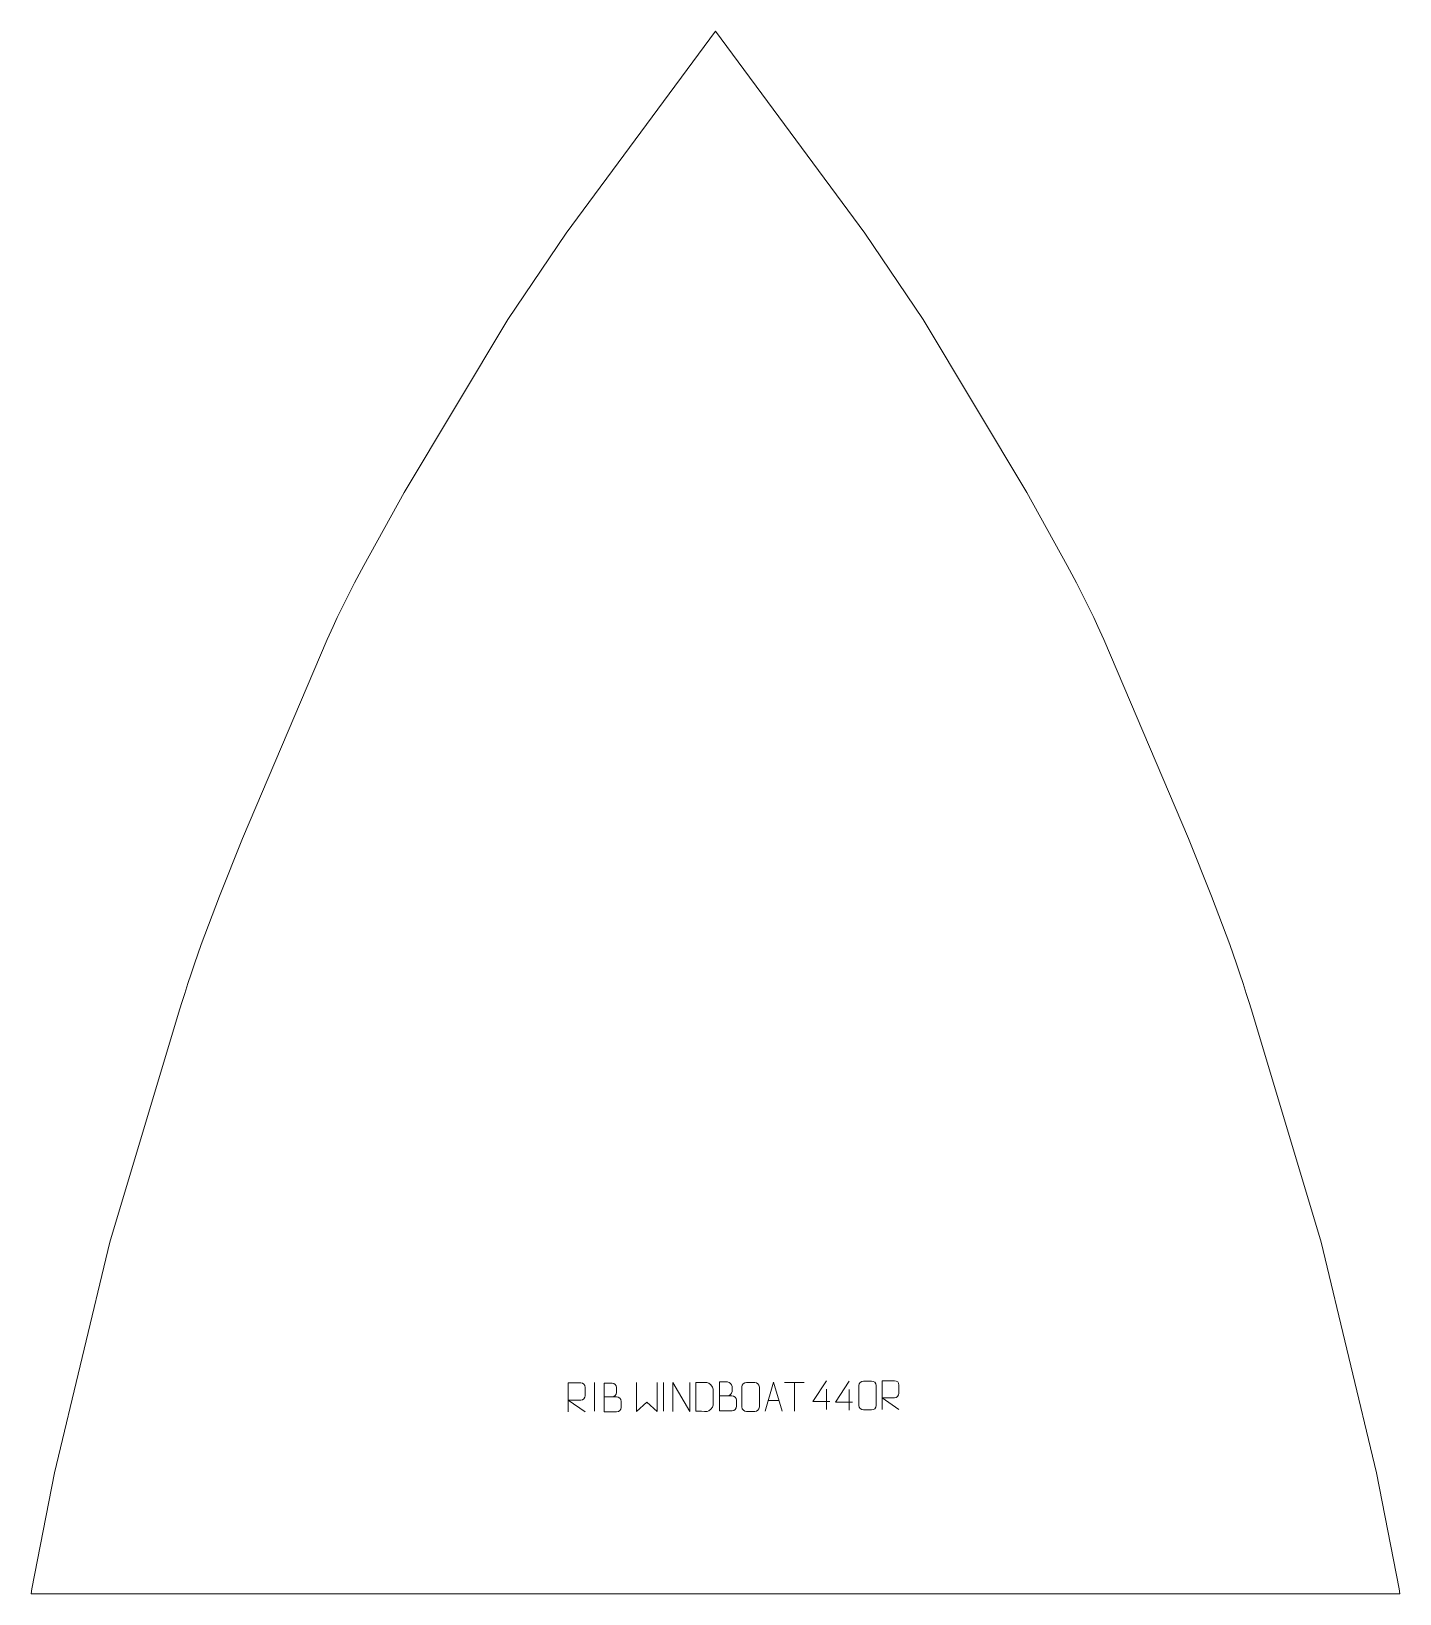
# Model space of a CAD drawing. Header units: millimetres. Extents: x -588 to 598, y 494 to 1849.
import ezdxf

# ---------------------------------------------------------------- set-up
doc = ezdxf.new("R2010")
doc.units = ezdxf.units.MM
doc.header["$MEASUREMENT"] = 0
doc.layers.add('layer 1', color=7, linetype='Continuous')

msp = doc.modelspace()

# ---------------------------------------------------------------- linework, layer by layer
at = {"layer": 'layer 1', "color": 242, "lineweight": 9}
msp.add_open_spline([(341.8492, 1321.3534), (341.8492, 1321.3534), (353.423, 1294.1237), (353.423, 1294.1237), (353.423, 1294.1237), (353.423, 1294.1237), (415.1453, 1148.8939), (415.1453, 1148.8939), (415.1453, 1148.8939), (415.1453, 1148.8939), (435.145, 1098.893), (435.145, 1098.893), (435.145, 1098.893), (435.145, 1098.893), (438.4453, 1090.5532), (438.4453, 1090.5532), (438.4453, 1090.5532), (438.4453, 1090.5532), (441.6835, 1082.1898), (441.6835, 1082.1898), (441.6835, 1082.1898), (441.6835, 1082.1898), (444.8599, 1073.8008), (444.8599, 1073.8008), (444.8599, 1073.8008), (444.8599, 1073.8008), (447.9737, 1065.3901), (447.9737, 1065.3901), (447.9737, 1065.3901), (447.9737, 1065.3901), (451.0238, 1056.9562), (451.0238, 1056.9562), (451.0238, 1056.9562), (451.0238, 1056.9562), (454.0132, 1048.498), (454.0132, 1048.498), (454.0132, 1048.498), (454.0132, 1048.498), (456.9388, 1040.0193), (456.9388, 1040.0193), (456.9388, 1040.0193), (456.9388, 1040.0193), (459.8007, 1031.5186), (459.8007, 1031.5186), (459.8007, 1031.5186), (459.8007, 1031.5186), (462.5994, 1022.9992), (462.5994, 1022.9992), (462.5994, 1022.9992), (462.5994, 1022.9992), (465.3368, 1014.4554), (465.3368, 1014.4554), (465.3368, 1014.4554), (465.3368, 1014.4554), (468.0099, 1005.8928), (468.0099, 1005.8928), (468.0099, 1005.8928), (468.0099, 1005.8928), (470.618, 997.3133), (470.618, 997.3133), (470.618, 997.3133), (470.618, 997.3133), (530.145, 798.8935), (530.145, 798.8935), (530.145, 798.8935), (530.145, 798.8935), (578.1431, 598.8934), (578.1431, 598.8934), (578.1431, 598.8934), (578.1431, 598.8934), (597.7725, 498.044), (597.7725, 498.044), (597.7725, 498.044), (597.7725, 498.044), (598.3954, 493.8933), (598.3954, 493.8933), (598.3954, 493.8933), (598.3954, 493.8933), (-588.1056, 493.8933), (-588.1056, 493.8933), (-588.1056, 493.8933), (-588.1056, 493.8933), (-587.4821, 498.044), (-587.4821, 498.044), (-587.4821, 498.044), (-587.4821, 498.044), (-567.8551, 598.8934), (-567.8551, 598.8934), (-567.8551, 598.8934), (-567.8551, 598.8934), (-519.8552, 798.8935), (-519.8552, 798.8935), (-519.8552, 798.8935), (-519.8552, 798.8935), (-460.3282, 997.3133), (-460.3282, 997.3133), (-460.3282, 997.3133), (-460.3282, 997.3133), (-457.7195, 1005.8928), (-457.7195, 1005.8928), (-457.7195, 1005.8928), (-457.7195, 1005.8928), (-455.0464, 1014.4554), (-455.0464, 1014.4554), (-455.0464, 1014.4554), (-455.0464, 1014.4554), (-452.3114, 1022.9992), (-452.3114, 1022.9992), (-452.3114, 1022.9992), (-452.3114, 1022.9992), (-449.5103, 1031.5186), (-449.5103, 1031.5186), (-449.5103, 1031.5186), (-449.5103, 1031.5186), (-446.649, 1040.0193), (-446.649, 1040.0193), (-446.649, 1040.0193), (-446.649, 1040.0193), (-443.7234, 1048.498), (-443.7234, 1048.498), (-443.7234, 1048.498), (-443.7234, 1048.498), (-440.7334, 1056.9562), (-440.7334, 1056.9562), (-440.7334, 1056.9562), (-440.7334, 1056.9562), (-437.6839, 1065.3901), (-437.6839, 1065.3901), (-437.6839, 1065.3901), (-437.6839, 1065.3901), (-434.5695, 1073.8008), (-434.5695, 1073.8008), (-434.5695, 1073.8008), (-434.5695, 1073.8008), (-431.3937, 1082.1898), (-431.3937, 1082.1898), (-431.3937, 1082.1898), (-431.3937, 1082.1898), (-428.1554, 1090.5532), (-428.1554, 1090.5532), (-428.1554, 1090.5532), (-428.1554, 1090.5532), (-424.8546, 1098.893), (-424.8546, 1098.893), (-424.8546, 1098.893), (-424.8546, 1098.893), (-404.8555, 1148.8939), (-404.8555, 1148.8939), (-404.8555, 1148.8939), (-404.8555, 1148.8939), (-343.1332, 1294.1237), (-343.1332, 1294.1237), (-343.1332, 1294.1237), (-343.1332, 1294.1237), (-331.5594, 1321.3534), (-331.5594, 1321.3534), (-331.5594, 1321.3534), (-331.5594, 1321.3534), (-329.8717, 1325.1442), (-329.8717, 1325.1442), (-329.8717, 1325.1442), (-329.8717, 1325.1442), (-326.3657, 1332.8179), (-326.3657, 1332.8179), (-326.3657, 1332.8179), (-326.3657, 1332.8179), (-322.7844, 1340.4534), (-322.7844, 1340.4534), (-322.7844, 1340.4534), (-322.7844, 1340.4534), (-319.1266, 1348.0544), (-319.1266, 1348.0544), (-319.1266, 1348.0544), (-319.1266, 1348.0544), (-315.3935, 1355.6189), (-315.3935, 1355.6189), (-315.3935, 1355.6189), (-315.3935, 1355.6189), (-311.5876, 1363.1451), (-311.5876, 1363.1451), (-311.5876, 1363.1451), (-311.5876, 1363.1451), (-307.707, 1370.6343), (-307.707, 1370.6343), (-307.707, 1370.6343), (-307.707, 1370.6343), (-303.7511, 1378.0859), (-303.7511, 1378.0859), (-303.7511, 1378.0859), (-303.7511, 1378.0859), (-299.7224, 1385.4962), (-299.7224, 1385.4962), (-299.7224, 1385.4962), (-299.7224, 1385.4962), (-264.8553, 1448.8928), (-264.8553, 1448.8928), (-264.8553, 1448.8928), (-264.8553, 1448.8928), (-174.8536, 1598.8926), (-174.8536, 1598.8926), (-174.8536, 1598.8926), (-174.8536, 1598.8926), (-124.2298, 1673.894), (-124.2298, 1673.894), (-124.2298, 1673.894), (-124.2298, 1673.894), (5.1449, 1848.8936), (5.1449, 1848.8936), (5.1449, 1848.8936), (5.1449, 1848.8936), (134.5202, 1673.894), (134.5202, 1673.894), (134.5202, 1673.894), (134.5202, 1673.894), (185.144, 1598.8926), (185.144, 1598.8926), (185.144, 1598.8926), (185.144, 1598.8926), (275.1457, 1448.8928), (275.1457, 1448.8928), (275.1457, 1448.8928), (275.1457, 1448.8928), (310.0128, 1385.4962), (310.0128, 1385.4962), (310.0128, 1385.4962), (310.0128, 1385.4962), (314.0415, 1378.0859), (314.0415, 1378.0859), (314.0415, 1378.0859), (314.0415, 1378.0859), (317.9968, 1370.6343), (317.9968, 1370.6343), (317.9968, 1370.6343), (317.9968, 1370.6343), (321.878, 1363.1451), (321.878, 1363.1451), (321.878, 1363.1451), (321.878, 1363.1451), (325.6839, 1355.6189), (325.6839, 1355.6189), (325.6839, 1355.6189), (325.6839, 1355.6189), (329.4164, 1348.0544), (329.4164, 1348.0544), (329.4164, 1348.0544), (329.4164, 1348.0544), (333.0724, 1340.4534), (333.0724, 1340.4534), (333.0724, 1340.4534), (333.0724, 1340.4534), (336.6555, 1332.8179), (336.6555, 1332.8179), (336.6555, 1332.8179), (336.6555, 1332.8179), (340.1615, 1325.1442), (340.1615, 1325.1442), (340.1615, 1325.1442), (340.1615, 1325.1442), (341.8492, 1321.3534), (341.8492, 1321.3534)], degree=3, knots=[0, 0, 0, 0, 0.015151515, 0.015151515, 0.015151515, 0.015151515, 0.03030303, 0.03030303, 0.03030303, 0.03030303, 0.045454545, 0.045454545, 0.045454545, 0.045454545, 0.060606061, 0.060606061, 0.060606061, 0.060606061, 0.075757576, 0.075757576, 0.075757576, 0.075757576, 0.090909091, 0.090909091, 0.090909091, 0.090909091, 0.106060606, 0.106060606, 0.106060606, 0.106060606, 0.121212121, 0.121212121, 0.121212121, 0.121212121, 0.136363636, 0.136363636, 0.136363636, 0.136363636, 0.151515152, 0.151515152, 0.151515152, 0.151515152, 0.166666667, 0.166666667, 0.166666667, 0.166666667, 0.181818182, 0.181818182, 0.181818182, 0.181818182, 0.196969697, 0.196969697, 0.196969697, 0.196969697, 0.212121212, 0.212121212, 0.212121212, 0.212121212, 0.227272727, 0.227272727, 0.227272727, 0.227272727, 0.242424242, 0.242424242, 0.242424242, 0.242424242, 0.257575758, 0.257575758, 0.257575758, 0.257575758, 0.272727273, 0.272727273, 0.272727273, 0.272727273, 0.287878788, 0.287878788, 0.287878788, 0.287878788, 0.303030303, 0.303030303, 0.303030303, 0.303030303, 0.318181818, 0.318181818, 0.318181818, 0.318181818, 0.333333333, 0.333333333, 0.333333333, 0.333333333, 0.348484848, 0.348484848, 0.348484848, 0.348484848, 0.363636364, 0.363636364, 0.363636364, 0.363636364, 0.378787879, 0.378787879, 0.378787879, 0.378787879, 0.393939394, 0.393939394, 0.393939394, 0.393939394, 0.409090909, 0.409090909, 0.409090909, 0.409090909, 0.424242424, 0.424242424, 0.424242424, 0.424242424, 0.439393939, 0.439393939, 0.439393939, 0.439393939, 0.454545455, 0.454545455, 0.454545455, 0.454545455, 0.46969697, 0.46969697, 0.46969697, 0.46969697, 0.484848485, 0.484848485, 0.484848485, 0.484848485, 0.5, 0.5, 0.5, 0.5, 0.515151515, 0.515151515, 0.515151515, 0.515151515, 0.53030303, 0.53030303, 0.53030303, 0.53030303, 0.545454545, 0.545454545, 0.545454545, 0.545454545, 0.560606061, 0.560606061, 0.560606061, 0.560606061, 0.575757576, 0.575757576, 0.575757576, 0.575757576, 0.590909091, 0.590909091, 0.590909091, 0.590909091, 0.606060606, 0.606060606, 0.606060606, 0.606060606, 0.621212121, 0.621212121, 0.621212121, 0.621212121, 0.636363636, 0.636363636, 0.636363636, 0.636363636, 0.651515152, 0.651515152, 0.651515152, 0.651515152, 0.666666667, 0.666666667, 0.666666667, 0.666666667, 0.681818182, 0.681818182, 0.681818182, 0.681818182, 0.696969697, 0.696969697, 0.696969697, 0.696969697, 0.712121212, 0.712121212, 0.712121212, 0.712121212, 0.727272727, 0.727272727, 0.727272727, 0.727272727, 0.742424242, 0.742424242, 0.742424242, 0.742424242, 0.757575758, 0.757575758, 0.757575758, 0.757575758, 0.772727273, 0.772727273, 0.772727273, 0.772727273, 0.787878788, 0.787878788, 0.787878788, 0.787878788, 0.803030303, 0.803030303, 0.803030303, 0.803030303, 0.818181818, 0.818181818, 0.818181818, 0.818181818, 0.833333333, 0.833333333, 0.833333333, 0.833333333, 0.848484848, 0.848484848, 0.848484848, 0.848484848, 0.863636364, 0.863636364, 0.863636364, 0.863636364, 0.878787879, 0.878787879, 0.878787879, 0.878787879, 0.893939394, 0.893939394, 0.893939394, 0.893939394, 0.909090909, 0.909090909, 0.909090909, 0.909090909, 0.924242424, 0.924242424, 0.924242424, 0.924242424, 0.939393939, 0.939393939, 0.939393939, 0.939393939, 0.954545455, 0.954545455, 0.954545455, 0.954545455, 0.96969697, 0.96969697, 0.96969697, 0.96969697, 1, 1, 1, 1], dxfattribs=at)
at = {"layer": 'layer 1', "color": 250, "lineweight": 9}
for points, knots in [([(8.5346, 665.5527), (12.1732, 665.5531), (15.7603, 665.5531), (19.3997, 665.5527), (19.3997, 665.5527), (21.3751, 665.5354), (23.2987, 663.7993), (23.2987, 661.7497), (23.2987, 661.7497), (23.2983, 660.6211), (23.2983, 657.5717), (23.2987, 656.4428), (23.2987, 656.4428), (23.3163, 654.5849), (21.7742, 652.571), (19.4527, 652.5879), (19.4527, 652.5879), (15.8129, 652.5883), (12.1735, 652.5883), (8.5346, 652.5879), (8.5346, 652.5879), (8.5346, 660.9062), (8.5346, 669.224), (8.5346, 677.5415), (8.5346, 677.5415), (10.9083, 677.5415), (13.2824, 677.5415), (15.6566, 677.5415), (15.6566, 677.5415), (17.3374, 677.5591), (19.4342, 675.6486), (19.4519, 673.6862), (19.4519, 673.6862), (19.4515, 671.6201), (19.4515, 671.4741), (19.4519, 669.4076), (19.4519, 669.4076), (19.4692, 667.3415), (17.6147, 665.5354), (15.6047, 665.5527)], [0, 0, 0, 0, 0.090909091, 0.090909091, 0.090909091, 0.090909091, 0.181818182, 0.181818182, 0.181818182, 0.181818182, 0.272727273, 0.272727273, 0.272727273, 0.272727273, 0.363636364, 0.363636364, 0.363636364, 0.363636364, 0.454545455, 0.454545455, 0.454545455, 0.454545455, 0.545454545, 0.545454545, 0.545454545, 0.545454545, 0.636363636, 0.636363636, 0.636363636, 0.636363636, 0.727272727, 0.727272727, 0.727272727, 0.727272727, 0.818181818, 0.818181818, 0.818181818, 0.818181818, 1, 1, 1, 1]), ([(104.2932, 660.5568), (104.2932, 660.5568), (89.4715, 660.5568), (89.4715, 660.5568), (89.4715, 660.5568), (89.4715, 660.5568), (101.3491, 678.6273), (101.3491, 678.6273)], [0, 0, 0, 0, 0.333333333, 0.333333333, 0.333333333, 0.333333333, 1, 1, 1, 1]), ([(123.9407, 660.1157), (123.9407, 660.1157), (109.119, 660.1157), (109.119, 660.1157), (109.119, 660.1157), (109.119, 660.1157), (120.9966, 678.1862), (120.9966, 678.1862)], [0, 0, 0, 0, 0.333333333, 0.333333333, 0.333333333, 0.333333333, 1, 1, 1, 1]), ([(133.4232, 678.3202), (135.7893, 678.3202), (138.1558, 678.3202), (140.5223, 678.3202), (140.5223, 678.3202), (142.5028, 678.3558), (144.5288, 676.8615), (144.5559, 674.4194), (144.5559, 674.4194), (144.5555, 668.662), (144.5555, 662.9042), (144.5559, 657.146), (144.5559, 657.146), (144.4138, 654.8184), (142.7074, 653.3361), (140.5223, 653.3253), (140.5223, 653.3253), (138.1499, 653.3257), (135.7775, 653.3257), (133.4055, 653.3253), (133.4055, 653.3253), (131.447, 653.2197), (129.4406, 655.1076), (129.452, 657.1286), (129.452, 657.1286), (129.4524, 662.9092), (129.4524, 668.6895), (129.452, 674.4693), (129.452, 674.4693), (129.4563, 676.6113), (131.2334, 678.3338), (133.4232, 678.3202)], [0, 0, 0, 0, 0.111111111, 0.111111111, 0.111111111, 0.111111111, 0.222222222, 0.222222222, 0.222222222, 0.222222222, 0.333333333, 0.333333333, 0.333333333, 0.333333333, 0.444444444, 0.444444444, 0.444444444, 0.444444444, 0.555555556, 0.555555556, 0.555555556, 0.555555556, 0.666666667, 0.666666667, 0.666666667, 0.666666667, 0.777777778, 0.777777778, 0.777777778, 0.777777778, 1, 1, 1, 1]), ([(149.5318, 653.7248), (149.5318, 653.7248), (149.5318, 678.6783), (149.5318, 678.6783), (149.5318, 678.6783), (153.1266, 678.6783), (156.7221, 678.6783), (160.3173, 678.6783), (160.3173, 678.6783), (162.6426, 678.6406), (164.1999, 677.1506), (164.1958, 674.7842), (164.1958, 674.7842), (164.1954, 672.7487), (164.1954, 669.6893), (164.1958, 667.6533), (164.1958, 667.6533), (164.1893, 665.7778), (162.377, 663.836), (160.3675, 663.8169), (160.3675, 663.8169), (160.3675, 663.8169), (149.5318, 663.8169), (149.5318, 663.8169), (149.5318, 663.8169), (149.5318, 663.8169), (164.1865, 653.7248), (164.1865, 653.7248)], [0, 0, 0, 0, 0.125, 0.125, 0.125, 0.125, 0.25, 0.25, 0.25, 0.25, 0.375, 0.375, 0.375, 0.375, 0.5, 0.5, 0.5, 0.5, 0.625, 0.625, 0.625, 0.625, 0.75, 0.75, 0.75, 0.75, 1, 1, 1, 1]), ([(-122.4682, 651.7248), (-122.4682, 651.7248), (-122.4682, 676.6783), (-122.4682, 676.6783), (-122.4682, 676.6783), (-118.8734, 676.6783), (-115.2779, 676.6783), (-111.6827, 676.6783), (-111.6827, 676.6783), (-109.3574, 676.6406), (-107.8001, 675.1506), (-107.8042, 672.7842), (-107.8042, 672.7842), (-107.8046, 670.7487), (-107.8046, 667.6893), (-107.8042, 665.6533), (-107.8042, 665.6533), (-107.8107, 663.7778), (-109.623, 661.836), (-111.6325, 661.8169), (-111.6325, 661.8169), (-111.6325, 661.8169), (-122.4682, 661.8169), (-122.4682, 661.8169), (-122.4682, 661.8169), (-122.4682, 661.8169), (-107.8135, 651.7248), (-107.8135, 651.7248)], [0, 0, 0, 0, 0.125, 0.125, 0.125, 0.125, 0.25, 0.25, 0.25, 0.25, 0.375, 0.375, 0.375, 0.375, 0.5, 0.5, 0.5, 0.5, 0.625, 0.625, 0.625, 0.625, 0.75, 0.75, 0.75, 0.75, 1, 1, 1, 1]), ([(-91.4654, 664.5527), (-87.8268, 664.5531), (-84.2397, 664.5531), (-80.6003, 664.5527), (-80.6003, 664.5527), (-78.6249, 664.5354), (-76.7013, 662.7993), (-76.7013, 660.7497), (-76.7013, 660.7497), (-76.7017, 659.6211), (-76.7017, 656.5717), (-76.7013, 655.4428), (-76.7013, 655.4428), (-76.6837, 653.5849), (-78.2258, 651.571), (-80.5473, 651.5879), (-80.5473, 651.5879), (-84.1871, 651.5883), (-87.8265, 651.5883), (-91.4654, 651.5879), (-91.4654, 651.5879), (-91.4654, 659.9062), (-91.4654, 668.224), (-91.4654, 676.5415), (-91.4654, 676.5415), (-89.0917, 676.5415), (-86.7176, 676.5415), (-84.3434, 676.5415), (-84.3434, 676.5415), (-82.6626, 676.5591), (-80.5658, 674.6486), (-80.5481, 672.6862), (-80.5481, 672.6862), (-80.5485, 670.6201), (-80.5485, 670.4741), (-80.5481, 668.4076), (-80.5481, 668.4076), (-80.5308, 666.3415), (-82.3853, 664.5354), (-84.3953, 664.5527)], [0, 0, 0, 0, 0.090909091, 0.090909091, 0.090909091, 0.090909091, 0.181818182, 0.181818182, 0.181818182, 0.181818182, 0.272727273, 0.272727273, 0.272727273, 0.272727273, 0.363636364, 0.363636364, 0.363636364, 0.363636364, 0.454545455, 0.454545455, 0.454545455, 0.454545455, 0.545454545, 0.545454545, 0.545454545, 0.545454545, 0.636363636, 0.636363636, 0.636363636, 0.636363636, 0.727272727, 0.727272727, 0.727272727, 0.727272727, 0.818181818, 0.818181818, 0.818181818, 0.818181818, 1, 1, 1, 1]), ([(-63.2378, 677.0317), (-63.2378, 677.0317), (-63.2378, 652.0737), (-63.2378, 652.0737), (-63.2378, 652.0737), (-63.2378, 652.0737), (-54.3951, 660.1384), (-54.3951, 660.1384), (-54.3951, 660.1384), (-54.3951, 660.1384), (-45.5527, 652.0743), (-45.5527, 652.0743), (-45.5527, 652.0743), (-45.5527, 652.0743), (-45.5527, 677.0317), (-45.5527, 677.0317)], [0, 0, 0, 0, 0.2, 0.2, 0.2, 0.2, 0.4, 0.4, 0.4, 0.4, 0.6, 0.6, 0.6, 0.6, 1, 1, 1, 1]), ([(-31.7226, 652.076), (-31.7226, 652.076), (-31.7226, 677.0295), (-31.7226, 677.0295), (-31.7226, 677.0295), (-31.7226, 677.0295), (-17.0678, 652.076), (-17.0678, 652.076), (-17.0678, 652.076), (-17.0678, 652.076), (-17.0678, 677.0295), (-17.0678, 677.0295)], [0, 0, 0, 0, 0.25, 0.25, 0.25, 0.25, 0.5, 0.5, 0.5, 0.5, 1, 1, 1, 1]), ([(-11.7875, 652.1041), (-9.4557, 652.1045), (-4.5055, 652.0805), (-2.174, 652.0802), (-2.174, 652.0802), (-0.249, 651.9748), (3.0696, 655.5164), (3.0584, 657.5337), (3.0584, 657.5337), (3.058, 663.3038), (3.058, 665.4735), (3.0584, 671.2428), (3.0584, 671.2428), (3.0541, 673.3809), (-0.3204, 677.041), (-2.4728, 677.0275), (-2.4728, 677.0275), (-4.7985, 677.0275), (-9.5228, 677.0275), (-11.8489, 677.0275), (-11.8489, 677.0275), (-11.8485, 671.2806), (-11.7872, 657.8514), (-11.7875, 652.1041)], [0, 0, 0, 0, 0.142857143, 0.142857143, 0.142857143, 0.142857143, 0.285714286, 0.285714286, 0.285714286, 0.285714286, 0.428571429, 0.428571429, 0.428571429, 0.428571429, 0.571428571, 0.571428571, 0.571428571, 0.571428571, 0.714285714, 0.714285714, 0.714285714, 0.714285714, 1, 1, 1, 1]), ([(32.0232, 677.0551), (34.3899, 677.0551), (36.757, 677.0551), (39.1241, 677.0551), (39.1241, 677.0551), (41.1051, 677.0907), (43.1316, 675.596), (43.1587, 673.1533), (43.1587, 673.1533), (43.1583, 667.3945), (43.1583, 661.6352), (43.1587, 655.8756), (43.1587, 655.8756), (43.0165, 653.5474), (41.3097, 652.0648), (39.1241, 652.0539), (39.1241, 652.0539), (36.7511, 652.0543), (34.3781, 652.0543), (32.0055, 652.0539), (32.0055, 652.0539), (30.0466, 651.9483), (28.0397, 653.8367), (28.0511, 655.8582), (28.0511, 655.8582), (28.0514, 661.6403), (28.0514, 667.4219), (28.0511, 673.2032), (28.0511, 673.2032), (28.0554, 675.3458), (29.8329, 677.0686), (32.0232, 677.0551)], [0, 0, 0, 0, 0.111111111, 0.111111111, 0.111111111, 0.111111111, 0.222222222, 0.222222222, 0.222222222, 0.222222222, 0.333333333, 0.333333333, 0.333333333, 0.333333333, 0.444444444, 0.444444444, 0.444444444, 0.444444444, 0.555555556, 0.555555556, 0.555555556, 0.555555556, 0.666666667, 0.666666667, 0.666666667, 0.666666667, 0.777777778, 0.777777778, 0.777777778, 0.777777778, 1, 1, 1, 1]), ([(48.1345, 652.3033), (48.1345, 652.3033), (55.5055, 677.2568), (55.5055, 677.2568), (55.5055, 677.2568), (55.5055, 677.2568), (63.0754, 652.3033), (63.0754, 652.3033)], [0, 0, 0, 0, 0.333333333, 0.333333333, 0.333333333, 0.333333333, 1, 1, 1, 1])]:
    msp.add_open_spline(points, degree=3, knots=knots, dxfattribs=at)
for points in [[(-99.8042, 677.1404), (-99.8042, 677.1404), (-99.8042, 652.1663), (-99.8042, 652.1663)], [(-39.8042, 677.1404), (-39.8042, 677.1404), (-39.8042, 652.1663), (-39.8042, 652.1663)], [(65.1114, 677.2333), (65.1114, 677.2333), (82.0986, 677.2333), (82.0986, 677.2333)], [(73.6052, 652.3033), (73.6052, 652.3033), (73.6052, 677.2568), (73.6052, 677.2568)], [(101.3491, 671.3179), (101.3491, 671.3179), (101.3491, 653.6532), (101.3491, 653.6532)], [(120.9966, 670.8768), (120.9966, 670.8768), (120.9966, 653.2121), (120.9966, 653.2121)], [(50.8571, 661.5527), (50.8571, 661.5527), (60.3528, 661.5527), (60.3528, 661.5527)]]:
    msp.add_open_spline(points, degree=3, dxfattribs=at)

doc.saveas('drawing.dxf')
